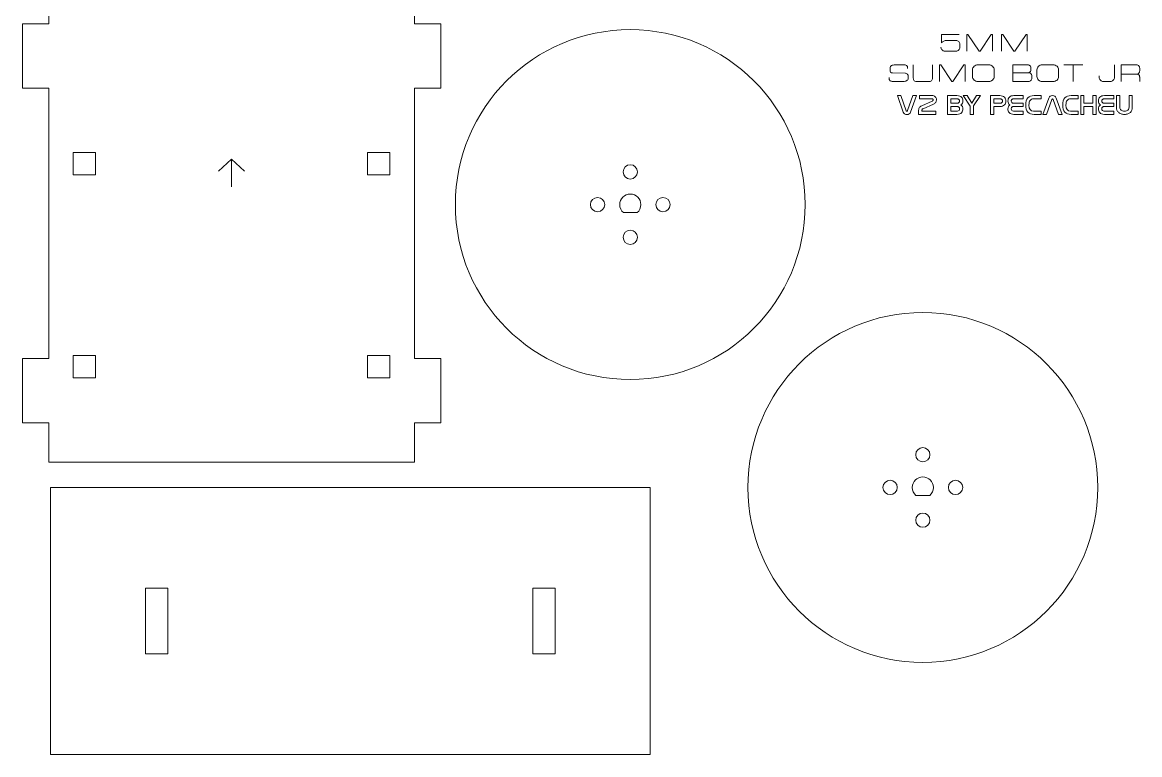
# Model space of a CAD drawing. Header units: inches. Extents: x 4 to 257, y -253 to 54.
# Drawn here: x 4 to 254.5, y -253.4 to -89.2 of the extents above; entities that cross this region are included whole.
import ezdxf

# ---------------------------------------------------------------- set-up
doc = ezdxf.new("R2010")
doc.units = ezdxf.units.IN
doc.header["$MEASUREMENT"] = 0
doc.layers.add('v3.4 Servo Eddition', color=7, linetype='Continuous')

# ---------------------------------------------------------------- blocks, each defined once
blk = doc.blocks.new('block 3')
at = {"layer": 'v3.4 Servo Eddition', "color": 1, "lineweight": 5}
for points in [[(216.53, -107.96), (214.96, -105.6), (215.85, -105.6), (216.9, -107.29), (217.94, -105.6), (218.82, -105.6), (217.26, -107.91), (217.26, -109.83), (216.53, -109.83), (216.53, -107.96)], [(244.03, -108.07), (242.06, -108.07), (242.06, -109.83), (241.32, -109.83), (241.32, -105.6), (242.06, -105.6), (242.06, -107.33), (244.03, -107.33), (244.03, -105.6), (244.76, -105.6), (244.76, -109.83), (244.03, -109.83), (244.03, -108.07)]]:
    blk.add_lwpolyline(points, dxfattribs=at)
for points, knots in [([(202.36, -109.1), (202.39, -109.1), (202.41, -109.09), (202.44, -109.08), (202.46, -109.06), (202.49, -109.03), (202.51, -108.98), (202.51, -108.98), (203.7, -105.6), (203.7, -105.6), (203.7, -105.6), (204.48, -105.6), (204.48, -105.6), (204.48, -105.6), (203.17, -109.32), (203.17, -109.32), (203.1, -109.5), (203, -109.63), (202.86, -109.72), (202.71, -109.81), (202.54, -109.85), (202.35, -109.85), (202.15, -109.85), (201.98, -109.8), (201.83, -109.71), (201.69, -109.62), (201.59, -109.49), (201.52, -109.32), (201.52, -109.32), (200.21, -105.6), (200.21, -105.6), (200.21, -105.6), (201, -105.6), (201, -105.6), (201, -105.6), (202.19, -108.99), (202.19, -108.99), (202.2, -109.03), (202.22, -109.06), (202.24, -109.08), (202.27, -109.09), (202.3, -109.1), (202.33, -109.1), (202.33, -109.1), (202.36, -109.1), (202.36, -109.1)], [0, 0, 0, 0, 1, 1, 1, 2, 2, 2, 3, 3, 3, 4, 4, 4, 5, 5, 5, 6, 6, 6, 7, 7, 7, 8, 8, 8, 9, 9, 9, 10, 10, 10, 11, 11, 11, 12, 12, 12, 13, 13, 13, 14, 14, 14, 15, 15, 15, 15]), ([(207.94, -105.6), (208.28, -105.6), (208.54, -105.69), (208.71, -105.87), (208.88, -106.05), (208.96, -106.28), (208.96, -106.57), (208.96, -106.78), (208.91, -106.97), (208.81, -107.13), (208.7, -107.3), (208.53, -107.43), (208.28, -107.54), (208.28, -107.54), (205.96, -108.55), (205.96, -108.55), (205.89, -108.58), (205.84, -108.63), (205.79, -108.68), (205.75, -108.73), (205.72, -108.79), (205.72, -108.86), (205.72, -108.86), (205.72, -109.09), (205.72, -109.09), (205.72, -109.09), (208.86, -109.09), (208.86, -109.09), (208.86, -109.09), (208.86, -109.83), (208.86, -109.83), (208.86, -109.83), (204.98, -109.83), (204.98, -109.83), (204.98, -109.83), (204.98, -108.86), (204.98, -108.86), (204.98, -108.79), (204.99, -108.72), (205.01, -108.63), (205.02, -108.54), (205.06, -108.46), (205.11, -108.37), (205.15, -108.28), (205.22, -108.19), (205.31, -108.11), (205.4, -108.02), (205.52, -107.95), (205.66, -107.89), (205.66, -107.89), (207.99, -106.88), (207.99, -106.88), (208.07, -106.84), (208.13, -106.8), (208.17, -106.74), (208.21, -106.68), (208.23, -106.62), (208.23, -106.56), (208.23, -106.5), (208.21, -106.44), (208.17, -106.4), (208.13, -106.36), (208.06, -106.34), (207.96, -106.34), (207.96, -106.34), (205.14, -106.34), (205.14, -106.34), (205.14, -106.34), (205.14, -105.6), (205.14, -105.6), (205.14, -105.6), (207.94, -105.6), (207.94, -105.6)], [0, 0, 0, 0, 1, 1, 1, 2, 2, 2, 3, 3, 3, 4, 4, 4, 5, 5, 5, 6, 6, 6, 7, 7, 7, 8, 8, 8, 9, 9, 9, 10, 10, 10, 11, 11, 11, 12, 12, 12, 13, 13, 13, 14, 14, 14, 15, 15, 15, 16, 16, 16, 17, 17, 17, 18, 18, 18, 19, 19, 19, 20, 20, 20, 21, 21, 21, 22, 22, 22, 23, 23, 23, 24, 24, 24, 24]), ([(213.56, -105.6), (213.8, -105.6), (214.01, -105.63), (214.18, -105.7), (214.35, -105.76), (214.48, -105.85), (214.59, -105.96), (214.7, -106.07), (214.77, -106.2), (214.82, -106.35), (214.87, -106.51), (214.89, -106.67), (214.89, -106.85), (214.89, -107), (214.85, -107.15), (214.78, -107.31), (214.71, -107.47), (214.59, -107.6), (214.43, -107.7), (214.59, -107.8), (214.71, -107.92), (214.78, -108.08), (214.85, -108.24), (214.89, -108.4), (214.89, -108.57), (214.89, -108.73), (214.87, -108.88), (214.82, -109.03), (214.77, -109.19), (214.7, -109.32), (214.59, -109.44), (214.48, -109.55), (214.35, -109.65), (214.18, -109.72), (214.01, -109.79), (213.81, -109.83), (213.56, -109.83), (213.56, -109.83), (211.45, -109.83), (211.45, -109.83), (211.45, -109.83), (211.45, -105.6), (211.45, -105.6), (211.45, -105.6), (213.56, -105.6), (213.56, -105.6)], [0, 0, 0, 0, 1, 1, 1, 2, 2, 2, 3, 3, 3, 4, 4, 4, 5, 5, 5, 6, 6, 6, 7, 7, 7, 8, 8, 8, 9, 9, 9, 10, 10, 10, 11, 11, 11, 12, 12, 12, 13, 13, 13, 14, 14, 14, 15, 15, 15, 15]), ([(212.19, -107.33), (212.19, -107.33), (213.67, -107.33), (213.67, -107.33), (213.81, -107.33), (213.93, -107.28), (214.02, -107.19), (214.11, -107.09), (214.16, -106.97), (214.16, -106.83), (214.16, -106.77), (214.14, -106.71), (214.12, -106.65), (214.09, -106.59), (214.05, -106.54), (214.01, -106.49), (213.97, -106.44), (213.92, -106.41), (213.86, -106.38), (213.8, -106.36), (213.74, -106.34), (213.68, -106.34), (213.68, -106.34), (212.19, -106.34), (212.19, -106.34), (212.19, -106.34), (212.19, -107.33), (212.19, -107.33)], [0, 0, 0, 0, 1, 1, 1, 2, 2, 2, 3, 3, 3, 4, 4, 4, 5, 5, 5, 6, 6, 6, 7, 7, 7, 8, 8, 8, 9, 9, 9, 9]), ([(223.19, -105.6), (223.42, -105.6), (223.63, -105.63), (223.79, -105.7), (223.96, -105.76), (224.1, -105.85), (224.21, -105.97), (224.32, -106.08), (224.39, -106.21), (224.45, -106.36), (224.5, -106.51), (224.52, -106.67), (224.52, -106.85), (224.52, -106.99), (224.5, -107.14), (224.45, -107.29), (224.4, -107.43), (224.33, -107.57), (224.22, -107.68), (224.12, -107.8), (223.98, -107.89), (223.81, -107.96), (223.64, -108.04), (223.43, -108.07), (223.19, -108.07), (223.19, -108.07), (221.82, -108.07), (221.82, -108.07), (221.82, -108.07), (221.82, -109.83), (221.82, -109.83), (221.82, -109.83), (221.08, -109.83), (221.08, -109.83), (221.08, -109.83), (221.08, -105.6), (221.08, -105.6), (221.08, -105.6), (223.19, -105.6), (223.19, -105.6)], [0, 0, 0, 0, 1, 1, 1, 2, 2, 2, 3, 3, 3, 4, 4, 4, 5, 5, 5, 6, 6, 6, 7, 7, 7, 8, 8, 8, 9, 9, 9, 10, 10, 10, 11, 11, 11, 12, 12, 12, 13, 13, 13, 13]), ([(221.82, -107.33), (221.82, -107.33), (223.3, -107.33), (223.3, -107.33), (223.44, -107.33), (223.55, -107.28), (223.65, -107.19), (223.74, -107.09), (223.79, -106.97), (223.79, -106.83), (223.79, -106.77), (223.77, -106.71), (223.75, -106.65), (223.72, -106.59), (223.69, -106.54), (223.64, -106.49), (223.6, -106.44), (223.55, -106.41), (223.49, -106.38), (223.43, -106.36), (223.37, -106.34), (223.31, -106.34), (223.31, -106.34), (221.82, -106.34), (221.82, -106.34), (221.82, -106.34), (221.82, -107.33), (221.82, -107.33)], [0, 0, 0, 0, 1, 1, 1, 2, 2, 2, 3, 3, 3, 4, 4, 4, 5, 5, 5, 6, 6, 6, 7, 7, 7, 8, 8, 8, 9, 9, 9, 9]), ([(228.44, -106.34), (228.44, -106.34), (226.21, -106.34), (226.21, -106.34), (226.15, -106.34), (226.09, -106.36), (226.03, -106.38), (225.97, -106.41), (225.92, -106.44), (225.88, -106.49), (225.84, -106.54), (225.8, -106.59), (225.78, -106.65), (225.75, -106.71), (225.74, -106.77), (225.74, -106.83), (225.74, -106.97), (225.78, -107.09), (225.87, -107.19), (225.96, -107.28), (226.08, -107.33), (226.22, -107.33), (226.22, -107.33), (228.44, -107.33), (228.44, -107.33), (228.44, -107.33), (228.44, -108.07), (228.44, -108.07), (228.44, -108.07), (226.21, -108.07), (226.21, -108.07), (226.15, -108.07), (226.09, -108.08), (226.03, -108.11), (225.97, -108.14), (225.92, -108.17), (225.88, -108.22), (225.84, -108.26), (225.8, -108.32), (225.78, -108.38), (225.75, -108.43), (225.74, -108.5), (225.74, -108.56), (225.74, -108.72), (225.78, -108.84), (225.87, -108.94), (225.96, -109.04), (226.08, -109.09), (226.22, -109.09), (226.22, -109.09), (228.44, -109.09), (228.44, -109.09), (228.44, -109.09), (228.44, -109.83), (228.44, -109.83), (228.44, -109.83), (226.33, -109.83), (226.33, -109.83), (226.09, -109.83), (225.88, -109.79), (225.71, -109.72), (225.54, -109.65), (225.4, -109.55), (225.3, -109.43), (225.19, -109.31), (225.12, -109.18), (225.07, -109.03), (225.02, -108.88), (225, -108.73), (225, -108.57), (225, -108.4), (225.04, -108.24), (225.1, -108.08), (225.17, -107.92), (225.29, -107.8), (225.45, -107.7), (225.29, -107.6), (225.17, -107.47), (225.1, -107.31), (225.04, -107.15), (225, -107), (225, -106.85), (225, -106.67), (225.03, -106.5), (225.08, -106.35), (225.13, -106.19), (225.21, -106.06), (225.32, -105.95), (225.43, -105.84), (225.57, -105.75), (225.74, -105.69), (225.9, -105.63), (226.1, -105.6), (226.33, -105.6), (226.33, -105.6), (228.44, -105.6), (228.44, -105.6), (228.44, -105.6), (228.44, -106.34), (228.44, -106.34)], [0, 0, 0, 0, 1, 1, 1, 2, 2, 2, 3, 3, 3, 4, 4, 4, 5, 5, 5, 6, 6, 6, 7, 7, 7, 8, 8, 8, 9, 9, 9, 10, 10, 10, 11, 11, 11, 12, 12, 12, 13, 13, 13, 14, 14, 14, 15, 15, 15, 16, 16, 16, 17, 17, 17, 18, 18, 18, 19, 19, 19, 20, 20, 20, 21, 21, 21, 22, 22, 22, 23, 23, 23, 24, 24, 24, 25, 25, 25, 26, 26, 26, 27, 27, 27, 28, 28, 28, 29, 29, 29, 30, 30, 30, 31, 31, 31, 32, 32, 32, 33, 33, 33, 33]), ([(230.91, -109.83), (229.63, -109.83), (228.99, -109.12), (228.99, -107.72), (228.99, -107.72), (228.99, -107.7), (228.99, -107.7), (228.99, -106.3), (229.63, -105.6), (230.91, -105.6), (230.91, -105.6), (232.44, -105.6), (232.44, -105.6), (232.44, -105.6), (232.44, -106.34), (232.44, -106.34), (232.44, -106.34), (230.72, -106.34), (230.72, -106.34), (230.39, -106.34), (230.14, -106.45), (229.97, -106.67), (229.8, -106.89), (229.72, -107.24), (229.72, -107.72), (229.72, -108.63), (230.05, -109.09), (230.72, -109.09), (230.72, -109.09), (232.44, -109.09), (232.44, -109.09), (232.44, -109.09), (232.44, -109.83), (232.44, -109.83), (232.44, -109.83), (230.91, -109.83), (230.91, -109.83)], [0, 0, 0, 0, 1, 1, 1, 2, 2, 2, 3, 3, 3, 4, 4, 4, 5, 5, 5, 6, 6, 6, 7, 7, 7, 8, 8, 8, 9, 9, 9, 10, 10, 10, 11, 11, 11, 12, 12, 12, 12]), ([(236.34, -109.83), (236.34, -109.83), (235.15, -106.47), (235.15, -106.47), (235.13, -106.39), (235.07, -106.35), (234.99, -106.35), (234.92, -106.35), (234.86, -106.39), (234.83, -106.47), (234.83, -106.47), (233.65, -109.83), (233.65, -109.83), (233.65, -109.83), (232.86, -109.83), (232.86, -109.83), (232.86, -109.83), (234.17, -106.15), (234.17, -106.15), (234.24, -105.96), (234.34, -105.83), (234.49, -105.74), (234.63, -105.65), (234.8, -105.6), (234.99, -105.6), (235.19, -105.6), (235.36, -105.65), (235.5, -105.74), (235.65, -105.83), (235.75, -105.96), (235.82, -106.15), (235.82, -106.15), (237.13, -109.83), (237.13, -109.83), (237.13, -109.83), (236.34, -109.83), (236.34, -109.83)], [0, 0, 0, 0, 1, 1, 1, 2, 2, 2, 3, 3, 3, 4, 4, 4, 5, 5, 5, 6, 6, 6, 7, 7, 7, 8, 8, 8, 9, 9, 9, 10, 10, 10, 11, 11, 11, 12, 12, 12, 12]), ([(239.21, -109.83), (237.93, -109.83), (237.29, -109.12), (237.29, -107.72), (237.29, -107.72), (237.29, -107.7), (237.29, -107.7), (237.29, -106.3), (237.93, -105.6), (239.21, -105.6), (239.21, -105.6), (240.75, -105.6), (240.75, -105.6), (240.75, -105.6), (240.75, -106.34), (240.75, -106.34), (240.75, -106.34), (239.02, -106.34), (239.02, -106.34), (238.69, -106.34), (238.44, -106.45), (238.27, -106.67), (238.11, -106.89), (238.02, -107.24), (238.02, -107.72), (238.02, -108.63), (238.35, -109.09), (239.02, -109.09), (239.02, -109.09), (240.74, -109.09), (240.74, -109.09), (240.74, -109.09), (240.74, -109.83), (240.74, -109.83), (240.74, -109.83), (239.21, -109.83), (239.21, -109.83)], [0, 0, 0, 0, 1, 1, 1, 2, 2, 2, 3, 3, 3, 4, 4, 4, 5, 5, 5, 6, 6, 6, 7, 7, 7, 8, 8, 8, 9, 9, 9, 10, 10, 10, 11, 11, 11, 12, 12, 12, 12]), ([(248.75, -106.34), (248.75, -106.34), (246.52, -106.34), (246.52, -106.34), (246.46, -106.34), (246.39, -106.36), (246.34, -106.38), (246.28, -106.41), (246.23, -106.44), (246.19, -106.49), (246.14, -106.54), (246.11, -106.59), (246.08, -106.65), (246.06, -106.71), (246.04, -106.77), (246.04, -106.83), (246.04, -106.97), (246.09, -107.09), (246.18, -107.19), (246.27, -107.28), (246.38, -107.33), (246.53, -107.33), (246.53, -107.33), (248.75, -107.33), (248.75, -107.33), (248.75, -107.33), (248.75, -108.07), (248.75, -108.07), (248.75, -108.07), (246.52, -108.07), (246.52, -108.07), (246.46, -108.07), (246.39, -108.08), (246.34, -108.11), (246.28, -108.14), (246.23, -108.17), (246.19, -108.22), (246.14, -108.26), (246.11, -108.32), (246.08, -108.38), (246.06, -108.43), (246.04, -108.5), (246.04, -108.56), (246.04, -108.72), (246.09, -108.84), (246.18, -108.94), (246.27, -109.04), (246.38, -109.09), (246.53, -109.09), (246.53, -109.09), (248.75, -109.09), (248.75, -109.09), (248.75, -109.09), (248.75, -109.83), (248.75, -109.83), (248.75, -109.83), (246.64, -109.83), (246.64, -109.83), (246.39, -109.83), (246.18, -109.79), (246.02, -109.72), (245.85, -109.65), (245.71, -109.55), (245.6, -109.43), (245.5, -109.31), (245.42, -109.18), (245.38, -109.03), (245.33, -108.88), (245.31, -108.73), (245.31, -108.57), (245.31, -108.4), (245.34, -108.24), (245.41, -108.08), (245.48, -107.92), (245.6, -107.8), (245.76, -107.7), (245.6, -107.6), (245.48, -107.47), (245.41, -107.31), (245.34, -107.15), (245.31, -107), (245.31, -106.85), (245.31, -106.67), (245.33, -106.5), (245.39, -106.35), (245.44, -106.19), (245.52, -106.06), (245.63, -105.95), (245.74, -105.84), (245.88, -105.75), (246.04, -105.69), (246.21, -105.63), (246.41, -105.6), (246.64, -105.6), (246.64, -105.6), (248.75, -105.6), (248.75, -105.6), (248.75, -105.6), (248.75, -106.34), (248.75, -106.34)], [0, 0, 0, 0, 1, 1, 1, 2, 2, 2, 3, 3, 3, 4, 4, 4, 5, 5, 5, 6, 6, 6, 7, 7, 7, 8, 8, 8, 9, 9, 9, 10, 10, 10, 11, 11, 11, 12, 12, 12, 13, 13, 13, 14, 14, 14, 15, 15, 15, 16, 16, 16, 17, 17, 17, 18, 18, 18, 19, 19, 19, 20, 20, 20, 21, 21, 21, 22, 22, 22, 23, 23, 23, 24, 24, 24, 25, 25, 25, 26, 26, 26, 27, 27, 27, 28, 28, 28, 29, 29, 29, 30, 30, 30, 31, 31, 31, 32, 32, 32, 33, 33, 33, 33]), ([(252.9, -108.22), (252.9, -108.47), (252.87, -108.68), (252.79, -108.88), (252.72, -109.08), (252.61, -109.24), (252.46, -109.38), (252.32, -109.52), (252.13, -109.63), (251.91, -109.71), (251.68, -109.79), (251.43, -109.83), (251.13, -109.83), (250.84, -109.83), (250.59, -109.79), (250.37, -109.71), (250.14, -109.63), (249.96, -109.52), (249.81, -109.38), (249.66, -109.24), (249.54, -109.07), (249.46, -108.87), (249.39, -108.68), (249.35, -108.46), (249.35, -108.23), (249.35, -108.23), (249.35, -105.6), (249.35, -105.6), (249.35, -105.6), (250.09, -105.6), (250.09, -105.6), (250.09, -105.6), (250.09, -108.21), (250.09, -108.21), (250.09, -108.47), (250.18, -108.68), (250.37, -108.84), (250.55, -109.01), (250.81, -109.09), (251.14, -109.09), (251.14, -109.09), (251.16, -109.09), (251.16, -109.09), (251.49, -109.09), (251.74, -109.01), (251.91, -108.84), (252.08, -108.68), (252.16, -108.47), (252.16, -108.21), (252.16, -108.21), (252.16, -105.6), (252.16, -105.6), (252.16, -105.6), (252.9, -105.6), (252.9, -105.6), (252.9, -105.6), (252.9, -108.22), (252.9, -108.22)], [0, 0, 0, 0, 1, 1, 1, 2, 2, 2, 3, 3, 3, 4, 4, 4, 5, 5, 5, 6, 6, 6, 7, 7, 7, 8, 8, 8, 9, 9, 9, 10, 10, 10, 11, 11, 11, 12, 12, 12, 13, 13, 13, 14, 14, 14, 15, 15, 15, 16, 16, 16, 17, 17, 17, 18, 18, 18, 19, 19, 19, 19]), ([(212.19, -109.09), (212.19, -109.09), (213.67, -109.09), (213.67, -109.09), (213.82, -109.09), (213.94, -109.04), (214.03, -108.94), (214.11, -108.83), (214.16, -108.71), (214.16, -108.56), (214.16, -108.5), (214.14, -108.43), (214.12, -108.38), (214.09, -108.32), (214.05, -108.26), (214.01, -108.22), (213.97, -108.17), (213.92, -108.14), (213.86, -108.11), (213.8, -108.08), (213.74, -108.07), (213.68, -108.07), (213.68, -108.07), (212.19, -108.07), (212.19, -108.07), (212.19, -108.07), (212.19, -109.09), (212.19, -109.09)], [0, 0, 0, 0, 1, 1, 1, 2, 2, 2, 3, 3, 3, 4, 4, 4, 5, 5, 5, 6, 6, 6, 7, 7, 7, 8, 8, 8, 9, 9, 9, 9])]:
    blk.add_open_spline(points, degree=3, knots=knots, dxfattribs=at)
blk = doc.blocks.new('block 4')
at = {"layer": 'v3.4 Servo Eddition', "lineweight": 0}
for points, knots in [([(198.39, -101.87), (198.39, -101.95), (198.4, -102.03), (198.43, -102.1), (198.46, -102.17), (198.51, -102.23), (198.58, -102.28), (198.65, -102.33), (198.75, -102.37), (198.86, -102.4), (198.97, -102.42), (199.11, -102.44), (199.27, -102.44), (199.27, -102.44), (201.56, -102.44), (201.56, -102.44), (201.67, -102.44), (201.8, -102.42), (201.93, -102.39), (202.06, -102.36), (202.17, -102.31), (202.28, -102.26), (202.38, -102.2), (202.47, -102.13), (202.54, -102.05), (202.61, -101.97), (202.64, -101.87), (202.64, -101.77), (202.64, -101.77), (202.64, -101.17), (202.64, -101.17), (202.64, -101.08), (202.62, -101), (202.58, -100.94), (202.53, -100.87), (202.48, -100.81), (202.41, -100.76), (202.34, -100.71), (202.27, -100.67), (202.18, -100.64), (202.1, -100.62), (202.02, -100.6), (201.95, -100.6), (201.95, -100.6), (199.08, -100.51), (199.08, -100.51), (198.9, -100.51), (198.78, -100.46), (198.7, -100.36), (198.62, -100.26), (198.59, -100.13), (198.59, -99.96), (198.59, -99.96), (198.59, -99.4), (198.59, -99.4), (198.59, -99.28), (198.61, -99.18), (198.65, -99.09), (198.7, -99), (198.77, -98.93), (198.87, -98.87), (198.97, -98.82), (199.1, -98.77), (199.26, -98.75), (199.42, -98.72), (199.61, -98.71), (199.84, -98.71), (199.84, -98.71), (201.58, -98.71), (201.58, -98.71), (201.72, -98.71), (201.84, -98.72), (201.95, -98.74), (202.06, -98.75), (202.16, -98.78), (202.24, -98.82), (202.31, -98.87), (202.38, -98.92), (202.42, -98.99), (202.47, -99.05), (202.49, -99.14), (202.49, -99.23), (202.49, -99.23), (202.49, -99.55), (202.49, -99.55), (202.49, -99.55), (202.49, -99.23), (202.49, -99.23), (202.49, -99.14), (202.47, -99.05), (202.42, -98.99), (202.38, -98.92), (202.31, -98.87), (202.24, -98.82), (202.16, -98.78), (202.06, -98.75), (201.95, -98.74), (201.84, -98.72), (201.72, -98.71), (201.58, -98.71), (201.58, -98.71), (199.84, -98.71), (199.84, -98.71), (199.61, -98.71), (199.42, -98.72), (199.26, -98.75), (199.1, -98.77), (198.97, -98.82), (198.87, -98.87), (198.77, -98.93), (198.7, -99), (198.65, -99.09), (198.61, -99.18), (198.59, -99.28), (198.59, -99.4), (198.59, -99.4), (198.59, -99.96), (198.59, -99.96), (198.59, -100.13), (198.62, -100.26), (198.7, -100.36), (198.78, -100.46), (198.9, -100.51), (199.08, -100.51), (199.08, -100.51), (201.95, -100.6), (201.95, -100.6), (202.02, -100.6), (202.1, -100.62), (202.18, -100.64), (202.27, -100.67), (202.34, -100.71), (202.41, -100.76), (202.48, -100.81), (202.53, -100.87), (202.58, -100.94), (202.62, -101), (202.64, -101.08), (202.64, -101.17), (202.64, -101.17), (202.64, -101.77), (202.64, -101.77), (202.64, -101.87), (202.61, -101.97), (202.54, -102.05), (202.47, -102.13), (202.38, -102.2), (202.28, -102.26), (202.17, -102.31), (202.06, -102.36), (201.93, -102.39), (201.8, -102.42), (201.67, -102.44), (201.56, -102.44), (201.56, -102.44), (199.27, -102.44), (199.27, -102.44), (199.11, -102.44), (198.97, -102.42), (198.86, -102.4), (198.75, -102.37), (198.65, -102.33), (198.58, -102.28), (198.51, -102.23), (198.46, -102.17), (198.43, -102.1), (198.4, -102.03), (198.39, -101.95), (198.39, -101.87), (198.39, -101.87), (198.39, -101.54), (198.39, -101.54), (198.39, -101.54), (198.39, -101.87), (198.39, -101.87)], [0, 0, 0, 0, 1, 1, 1, 2, 2, 2, 3, 3, 3, 4, 4, 4, 5, 5, 5, 6, 6, 6, 7, 7, 7, 8, 8, 8, 9, 9, 9, 10, 10, 10, 11, 11, 11, 12, 12, 12, 13, 13, 13, 14, 14, 14, 15, 15, 15, 16, 16, 16, 17, 17, 17, 18, 18, 18, 19, 19, 19, 20, 20, 20, 21, 21, 21, 22, 22, 22, 23, 23, 23, 24, 24, 24, 25, 25, 25, 26, 26, 26, 27, 27, 27, 28, 28, 28, 29, 29, 29, 30, 30, 30, 31, 31, 31, 32, 32, 32, 33, 33, 33, 34, 34, 34, 35, 35, 35, 36, 36, 36, 37, 37, 37, 38, 38, 38, 39, 39, 39, 40, 40, 40, 41, 41, 41, 42, 42, 42, 43, 43, 43, 44, 44, 44, 45, 45, 45, 46, 46, 46, 47, 47, 47, 48, 48, 48, 49, 49, 49, 50, 50, 50, 51, 51, 51, 52, 52, 52, 53, 53, 53, 54, 54, 54, 55, 55, 55, 56, 56, 56, 57, 57, 57, 58, 58, 58, 58]), ([(208.08, -101.56), (208.09, -101.67), (208.08, -101.78), (208.05, -101.88), (208.02, -101.99), (207.98, -102.08), (207.92, -102.16), (207.87, -102.24), (207.79, -102.31), (207.69, -102.36), (207.59, -102.41), (207.48, -102.43), (207.34, -102.43), (207.34, -102.43), (204.53, -102.43), (204.53, -102.43), (204.37, -102.43), (204.24, -102.41), (204.14, -102.35), (204.04, -102.3), (203.96, -102.24), (203.91, -102.15), (203.85, -102.07), (203.81, -101.98), (203.79, -101.87), (203.77, -101.77), (203.76, -101.67), (203.75, -101.56), (203.75, -101.56), (203.75, -98.7), (203.75, -98.7), (203.75, -98.7), (203.75, -101.56), (203.75, -101.56), (203.76, -101.67), (203.77, -101.77), (203.79, -101.87), (203.81, -101.98), (203.85, -102.07), (203.91, -102.15), (203.96, -102.24), (204.04, -102.3), (204.14, -102.35), (204.24, -102.41), (204.37, -102.43), (204.53, -102.43), (204.53, -102.43), (207.34, -102.43), (207.34, -102.43), (207.48, -102.43), (207.59, -102.41), (207.69, -102.36), (207.79, -102.31), (207.87, -102.24), (207.92, -102.16), (207.98, -102.08), (208.02, -101.99), (208.05, -101.88), (208.08, -101.78), (208.09, -101.67), (208.08, -101.56), (208.08, -101.56), (208.08, -98.7), (208.08, -98.7), (208.08, -98.7), (208.08, -101.56), (208.08, -101.56)], [0, 0, 0, 0, 1, 1, 1, 2, 2, 2, 3, 3, 3, 4, 4, 4, 5, 5, 5, 6, 6, 6, 7, 7, 7, 8, 8, 8, 9, 9, 9, 10, 10, 10, 11, 11, 11, 12, 12, 12, 13, 13, 13, 14, 14, 14, 15, 15, 15, 16, 16, 16, 17, 17, 17, 18, 18, 18, 19, 19, 19, 20, 20, 20, 21, 21, 21, 22, 22, 22, 22]), ([(209.65, -102.44), (209.65, -102.44), (209.65, -98.7), (209.65, -98.7), (209.65, -98.7), (209.93, -98.7), (209.93, -98.7), (209.93, -98.7), (212.42, -102.44), (212.42, -102.44), (212.42, -102.44), (212.64, -102.44), (212.64, -102.44), (212.64, -102.44), (215.14, -98.7), (215.14, -98.7), (215.14, -98.7), (215.4, -98.7), (215.4, -98.7), (215.4, -98.7), (215.4, -102.44), (215.4, -102.44), (215.4, -102.44), (215.4, -98.7), (215.4, -98.7), (215.4, -98.7), (215.14, -98.7), (215.14, -98.7), (215.14, -98.7), (212.64, -102.44), (212.64, -102.44), (212.64, -102.44), (212.42, -102.44), (212.42, -102.44), (212.42, -102.44), (209.93, -98.7), (209.93, -98.7), (209.93, -98.7), (209.65, -98.7), (209.65, -98.7), (209.65, -98.7), (209.65, -102.44), (209.65, -102.44)], [0, 0, 0, 0, 1, 1, 1, 2, 2, 2, 3, 3, 3, 4, 4, 4, 5, 5, 5, 6, 6, 6, 7, 7, 7, 8, 8, 8, 9, 9, 9, 10, 10, 10, 11, 11, 11, 12, 12, 12, 13, 13, 13, 14, 14, 14, 14]), ([(218.29, -102.44), (218.12, -102.44), (217.96, -102.41), (217.81, -102.35), (217.66, -102.29), (217.53, -102.21), (217.41, -102.11), (217.3, -102), (217.21, -101.88), (217.15, -101.75), (217.08, -101.61), (217.05, -101.46), (217.05, -101.31), (217.05, -101.31), (217.05, -99.84), (217.05, -99.84), (217.05, -99.68), (217.08, -99.54), (217.15, -99.4), (217.21, -99.27), (217.3, -99.15), (217.41, -99.04), (217.53, -98.94), (217.66, -98.86), (217.81, -98.8), (217.96, -98.74), (218.12, -98.71), (218.29, -98.71), (218.29, -98.71), (220.68, -98.71), (220.68, -98.71), (220.85, -98.71), (221.01, -98.74), (221.16, -98.8), (221.32, -98.86), (221.45, -98.94), (221.56, -99.04), (221.68, -99.15), (221.77, -99.27), (221.83, -99.4), (221.9, -99.54), (221.93, -99.68), (221.93, -99.84), (221.93, -99.84), (221.93, -101.31), (221.93, -101.31), (221.93, -101.46), (221.9, -101.61), (221.83, -101.75), (221.77, -101.88), (221.68, -102), (221.56, -102.11), (221.45, -102.21), (221.32, -102.29), (221.16, -102.35), (221.01, -102.41), (220.85, -102.44), (220.68, -102.44), (220.68, -102.44), (218.29, -102.44), (218.29, -102.44)], [0, 0, 0, 0, 1, 1, 1, 2, 2, 2, 3, 3, 3, 4, 4, 4, 5, 5, 5, 6, 6, 6, 7, 7, 7, 8, 8, 8, 9, 9, 9, 10, 10, 10, 11, 11, 11, 12, 12, 12, 13, 13, 13, 14, 14, 14, 15, 15, 15, 16, 16, 16, 17, 17, 17, 18, 18, 18, 19, 19, 19, 20, 20, 20, 20]), ([(218.29, -102.44), (218.12, -102.44), (217.96, -102.41), (217.81, -102.35), (217.66, -102.29), (217.53, -102.21), (217.41, -102.11), (217.3, -102), (217.21, -101.88), (217.15, -101.75), (217.08, -101.61), (217.05, -101.46), (217.05, -101.31), (217.05, -101.31), (217.05, -99.84), (217.05, -99.84), (217.05, -99.68), (217.08, -99.54), (217.15, -99.4), (217.21, -99.27), (217.3, -99.15), (217.41, -99.04), (217.53, -98.94), (217.66, -98.86), (217.81, -98.8), (217.96, -98.74), (218.12, -98.71), (218.29, -98.71), (218.29, -98.71), (220.68, -98.71), (220.68, -98.71), (220.85, -98.71), (221.01, -98.74), (221.16, -98.8), (221.32, -98.86), (221.45, -98.94), (221.56, -99.04), (221.68, -99.15), (221.77, -99.27), (221.83, -99.4), (221.9, -99.54), (221.93, -99.68), (221.93, -99.84), (221.93, -99.84), (221.93, -101.31), (221.93, -101.31), (221.93, -101.46), (221.9, -101.61), (221.83, -101.75), (221.77, -101.88), (221.68, -102), (221.56, -102.11), (221.45, -102.21), (221.32, -102.29), (221.16, -102.35), (221.01, -102.41), (220.85, -102.44), (220.68, -102.44), (220.68, -102.44), (218.29, -102.44), (218.29, -102.44)], [0, 0, 0, 0, 1, 1, 1, 2, 2, 2, 3, 3, 3, 4, 4, 4, 5, 5, 5, 6, 6, 6, 7, 7, 7, 8, 8, 8, 9, 9, 9, 10, 10, 10, 11, 11, 11, 12, 12, 12, 13, 13, 13, 14, 14, 14, 15, 15, 15, 16, 16, 16, 17, 17, 17, 18, 18, 18, 19, 19, 19, 20, 20, 20, 20]), ([(229.93, -100.53), (230.02, -100.57), (230.09, -100.62), (230.16, -100.68), (230.22, -100.75), (230.27, -100.82), (230.31, -100.91), (230.35, -101), (230.37, -101.09), (230.37, -101.18), (230.37, -101.18), (230.37, -101.72), (230.37, -101.72), (230.37, -101.82), (230.35, -101.92), (230.31, -102), (230.27, -102.09), (230.22, -102.16), (230.16, -102.23), (230.09, -102.29), (230.02, -102.34), (229.93, -102.38), (229.84, -102.42), (229.75, -102.44), (229.65, -102.44), (229.65, -102.44), (226.1, -102.44), (226.1, -102.44), (226.1, -102.44), (226.1, -100.48), (226.1, -100.48), (226.1, -100.48), (229.48, -100.48), (229.48, -100.48), (229.57, -100.48), (229.66, -100.46), (229.74, -100.42), (229.82, -100.39), (229.9, -100.34), (229.96, -100.28), (230.02, -100.22), (230.07, -100.15), (230.11, -100.06), (230.14, -99.98), (230.16, -99.9), (230.16, -99.8), (230.16, -99.8), (230.16, -99.38), (230.16, -99.38), (230.16, -99.29), (230.14, -99.2), (230.11, -99.12), (230.07, -99.04), (230.02, -98.97), (229.96, -98.91), (229.9, -98.84), (229.82, -98.8), (229.74, -98.76), (229.66, -98.73), (229.57, -98.71), (229.48, -98.71), (229.48, -98.71), (226.1, -98.71), (226.1, -98.71), (226.1, -98.71), (226.1, -100.48), (226.1, -100.48), (226.1, -100.48), (226.1, -98.71), (226.1, -98.71), (226.1, -98.71), (229.48, -98.71), (229.48, -98.71), (229.57, -98.71), (229.66, -98.73), (229.74, -98.76), (229.82, -98.8), (229.9, -98.84), (229.96, -98.91), (230.02, -98.97), (230.07, -99.04), (230.11, -99.12), (230.14, -99.2), (230.16, -99.29), (230.16, -99.38), (230.16, -99.38), (230.16, -99.8), (230.16, -99.8), (230.16, -99.9), (230.14, -99.98), (230.11, -100.06), (230.07, -100.15), (230.02, -100.22), (229.96, -100.28), (229.9, -100.34), (229.82, -100.39), (229.74, -100.42), (229.66, -100.46), (229.57, -100.48), (229.48, -100.48), (229.48, -100.48), (226.1, -100.48), (226.1, -100.48), (226.1, -100.48), (226.1, -102.44), (226.1, -102.44), (226.1, -102.44), (229.65, -102.44), (229.65, -102.44), (229.75, -102.44), (229.84, -102.42), (229.93, -102.38), (230.02, -102.34), (230.09, -102.29), (230.16, -102.23), (230.22, -102.16), (230.27, -102.09), (230.31, -102), (230.35, -101.92), (230.37, -101.82), (230.37, -101.72), (230.37, -101.72), (230.37, -101.18), (230.37, -101.18), (230.37, -101.09), (230.35, -101), (230.31, -100.91), (230.27, -100.82), (230.22, -100.75), (230.16, -100.68), (230.09, -100.62), (230.02, -100.57), (229.93, -100.53), (229.84, -100.49), (229.75, -100.48), (229.65, -100.48), (229.75, -100.48), (229.84, -100.49), (229.93, -100.53)], [0, 0, 0, 0, 1, 1, 1, 2, 2, 2, 3, 3, 3, 4, 4, 4, 5, 5, 5, 6, 6, 6, 7, 7, 7, 8, 8, 8, 9, 9, 9, 10, 10, 10, 11, 11, 11, 12, 12, 12, 13, 13, 13, 14, 14, 14, 15, 15, 15, 16, 16, 16, 17, 17, 17, 18, 18, 18, 19, 19, 19, 20, 20, 20, 21, 21, 21, 22, 22, 22, 23, 23, 23, 24, 24, 24, 25, 25, 25, 26, 26, 26, 27, 27, 27, 28, 28, 28, 29, 29, 29, 30, 30, 30, 31, 31, 31, 32, 32, 32, 33, 33, 33, 34, 34, 34, 35, 35, 35, 36, 36, 36, 37, 37, 37, 38, 38, 38, 39, 39, 39, 40, 40, 40, 41, 41, 41, 42, 42, 42, 43, 43, 43, 44, 44, 44, 45, 45, 45, 46, 46, 46, 46]), ([(232.74, -102.44), (232.57, -102.44), (232.41, -102.41), (232.25, -102.35), (232.1, -102.29), (231.97, -102.21), (231.86, -102.11), (231.75, -102), (231.66, -101.88), (231.6, -101.75), (231.53, -101.61), (231.5, -101.46), (231.5, -101.31), (231.5, -101.31), (231.5, -99.84), (231.5, -99.84), (231.5, -99.68), (231.53, -99.54), (231.6, -99.4), (231.66, -99.27), (231.75, -99.15), (231.86, -99.04), (231.97, -98.94), (232.1, -98.86), (232.25, -98.8), (232.41, -98.74), (232.57, -98.71), (232.74, -98.71), (232.74, -98.71), (235.13, -98.71), (235.13, -98.71), (235.3, -98.71), (235.46, -98.74), (235.61, -98.8), (235.76, -98.86), (235.9, -98.94), (236.01, -99.04), (236.12, -99.15), (236.21, -99.27), (236.28, -99.4), (236.34, -99.54), (236.38, -99.68), (236.38, -99.84), (236.38, -99.84), (236.38, -101.31), (236.38, -101.31), (236.38, -101.46), (236.34, -101.61), (236.28, -101.75), (236.21, -101.88), (236.12, -102), (236.01, -102.11), (235.9, -102.21), (235.76, -102.29), (235.61, -102.35), (235.46, -102.41), (235.3, -102.44), (235.13, -102.44), (235.13, -102.44), (232.74, -102.44), (232.74, -102.44)], [0, 0, 0, 0, 1, 1, 1, 2, 2, 2, 3, 3, 3, 4, 4, 4, 5, 5, 5, 6, 6, 6, 7, 7, 7, 8, 8, 8, 9, 9, 9, 10, 10, 10, 11, 11, 11, 12, 12, 12, 13, 13, 13, 14, 14, 14, 15, 15, 15, 16, 16, 16, 17, 17, 17, 18, 18, 18, 19, 19, 19, 20, 20, 20, 20]), ([(232.74, -102.44), (232.57, -102.44), (232.41, -102.41), (232.25, -102.35), (232.1, -102.29), (231.97, -102.21), (231.86, -102.11), (231.75, -102), (231.66, -101.88), (231.6, -101.75), (231.53, -101.61), (231.5, -101.46), (231.5, -101.31), (231.5, -101.31), (231.5, -99.84), (231.5, -99.84), (231.5, -99.68), (231.53, -99.54), (231.6, -99.4), (231.66, -99.27), (231.75, -99.15), (231.86, -99.04), (231.97, -98.94), (232.1, -98.86), (232.25, -98.8), (232.41, -98.74), (232.57, -98.71), (232.74, -98.71), (232.74, -98.71), (235.13, -98.71), (235.13, -98.71), (235.3, -98.71), (235.46, -98.74), (235.61, -98.8), (235.76, -98.86), (235.9, -98.94), (236.01, -99.04), (236.12, -99.15), (236.21, -99.27), (236.28, -99.4), (236.34, -99.54), (236.38, -99.68), (236.38, -99.84), (236.38, -99.84), (236.38, -101.31), (236.38, -101.31), (236.38, -101.46), (236.34, -101.61), (236.28, -101.75), (236.21, -101.88), (236.12, -102), (236.01, -102.11), (235.9, -102.21), (235.76, -102.29), (235.61, -102.35), (235.46, -102.41), (235.3, -102.44), (235.13, -102.44), (235.13, -102.44), (232.74, -102.44), (232.74, -102.44)], [0, 0, 0, 0, 1, 1, 1, 2, 2, 2, 3, 3, 3, 4, 4, 4, 5, 5, 5, 6, 6, 6, 7, 7, 7, 8, 8, 8, 9, 9, 9, 10, 10, 10, 11, 11, 11, 12, 12, 12, 13, 13, 13, 14, 14, 14, 15, 15, 15, 16, 16, 16, 17, 17, 17, 18, 18, 18, 19, 19, 19, 20, 20, 20, 20]), ([(239.64, -98.71), (239.64, -98.71), (241.77, -98.71), (241.77, -98.71), (241.77, -98.71), (237.52, -98.71), (237.52, -98.71), (237.52, -98.71), (239.64, -98.71), (239.64, -98.71), (239.64, -98.71), (239.64, -102.44), (239.64, -102.44), (239.64, -102.44), (239.64, -98.71), (239.64, -98.71)], [0, 0, 0, 0, 1, 1, 1, 2, 2, 2, 3, 3, 3, 4, 4, 4, 5, 5, 5, 5]), ([(248.91, -98.7), (248.91, -98.7), (248.91, -101.49), (248.91, -101.49), (248.91, -101.62), (248.89, -101.74), (248.84, -101.85), (248.79, -101.97), (248.72, -102.07), (248.63, -102.15), (248.54, -102.24), (248.44, -102.31), (248.33, -102.36), (248.21, -102.41), (248.1, -102.43), (247.97, -102.43), (247.97, -102.43), (246.43, -102.44), (246.43, -102.44), (246.31, -102.44), (246.19, -102.41), (246.07, -102.36), (245.95, -102.31), (245.85, -102.24), (245.76, -102.16), (245.67, -102.08), (245.6, -101.98), (245.54, -101.86), (245.49, -101.75), (245.46, -101.63), (245.46, -101.5), (245.46, -101.5), (245.46, -101.17), (245.46, -101.17), (245.46, -101.17), (245.46, -101.5), (245.46, -101.5), (245.46, -101.63), (245.49, -101.75), (245.54, -101.86), (245.6, -101.98), (245.67, -102.08), (245.76, -102.16), (245.85, -102.24), (245.95, -102.31), (246.07, -102.36), (246.19, -102.41), (246.31, -102.44), (246.43, -102.44), (246.43, -102.44), (247.97, -102.43), (247.97, -102.43), (248.1, -102.43), (248.21, -102.41), (248.33, -102.36), (248.44, -102.31), (248.54, -102.24), (248.63, -102.15), (248.72, -102.07), (248.79, -101.97), (248.84, -101.85), (248.89, -101.74), (248.91, -101.62), (248.91, -101.49), (248.91, -101.49), (248.91, -98.7), (248.91, -98.7)], [0, 0, 0, 0, 1, 1, 1, 2, 2, 2, 3, 3, 3, 4, 4, 4, 5, 5, 5, 6, 6, 6, 7, 7, 7, 8, 8, 8, 9, 9, 9, 10, 10, 10, 11, 11, 11, 12, 12, 12, 13, 13, 13, 14, 14, 14, 15, 15, 15, 16, 16, 16, 17, 17, 17, 18, 18, 18, 19, 19, 19, 20, 20, 20, 21, 21, 21, 22, 22, 22, 22]), ([(250.42, -102.44), (250.42, -102.44), (250.42, -98.71), (250.42, -98.71), (250.42, -98.71), (253.89, -98.71), (253.89, -98.71), (253.98, -98.71), (254.06, -98.73), (254.14, -98.77), (254.22, -98.81), (254.29, -98.87), (254.35, -98.94), (254.41, -99.01), (254.46, -99.09), (254.49, -99.18), (254.53, -99.28), (254.55, -99.38), (254.55, -99.49), (254.55, -99.49), (254.55, -100.02), (254.55, -100.02), (254.55, -100.13), (254.53, -100.23), (254.49, -100.32), (254.46, -100.41), (254.41, -100.49), (254.35, -100.56), (254.29, -100.63), (254.22, -100.69), (254.14, -100.73), (254.06, -100.77), (253.98, -100.79), (253.89, -100.79), (253.89, -100.79), (250.42, -100.79), (250.42, -100.79), (250.42, -100.79), (253.89, -100.79), (253.89, -100.79), (253.98, -100.79), (254.06, -100.77), (254.14, -100.73), (254.22, -100.69), (254.29, -100.63), (254.35, -100.56), (254.41, -100.49), (254.46, -100.41), (254.49, -100.32), (254.53, -100.23), (254.55, -100.13), (254.55, -100.02), (254.55, -100.02), (254.55, -99.49), (254.55, -99.49), (254.55, -99.38), (254.53, -99.28), (254.49, -99.18), (254.46, -99.09), (254.41, -99.01), (254.35, -98.94), (254.29, -98.87), (254.22, -98.81), (254.14, -98.77), (254.06, -98.73), (253.98, -98.71), (253.89, -98.71), (253.89, -98.71), (250.42, -98.71), (250.42, -98.71), (250.42, -98.71), (250.42, -102.44), (250.42, -102.44)], [0, 0, 0, 0, 1, 1, 1, 2, 2, 2, 3, 3, 3, 4, 4, 4, 5, 5, 5, 6, 6, 6, 7, 7, 7, 8, 8, 8, 9, 9, 9, 10, 10, 10, 11, 11, 11, 12, 12, 12, 13, 13, 13, 14, 14, 14, 15, 15, 15, 16, 16, 16, 17, 17, 17, 18, 18, 18, 19, 19, 19, 20, 20, 20, 21, 21, 21, 22, 22, 22, 23, 23, 23, 24, 24, 24, 24]), ([(254.55, -102.44), (254.55, -102.44), (254.55, -101.48), (254.55, -101.48), (254.55, -101.41), (254.54, -101.33), (254.52, -101.25), (254.5, -101.17), (254.47, -101.09), (254.43, -101.02), (254.38, -100.96), (254.32, -100.9), (254.24, -100.85), (254.17, -100.81), (254.07, -100.79), (253.95, -100.79), (254.07, -100.79), (254.17, -100.81), (254.24, -100.85), (254.32, -100.9), (254.38, -100.96), (254.43, -101.02), (254.47, -101.09), (254.5, -101.17), (254.52, -101.25), (254.54, -101.33), (254.55, -101.41), (254.55, -101.48), (254.55, -101.48), (254.55, -102.44), (254.55, -102.44)], [0, 0, 0, 0, 1, 1, 1, 2, 2, 2, 3, 3, 3, 4, 4, 4, 5, 5, 5, 6, 6, 6, 7, 7, 7, 8, 8, 8, 9, 9, 9, 10, 10, 10, 10])]:
    blk.add_open_spline(points, degree=3, knots=knots, dxfattribs=at)
blk = doc.blocks.new('block 5')
at = {"layer": 'v3.4 Servo Eddition', "lineweight": 0}
for points, knots in [([(209.99, -94.78), (209.99, -94.9), (210.01, -95.01), (210.06, -95.11), (210.1, -95.21), (210.16, -95.3), (210.24, -95.38), (210.32, -95.46), (210.41, -95.52), (210.51, -95.56), (210.61, -95.61), (210.72, -95.63), (210.84, -95.63), (210.84, -95.63), (213.35, -95.63), (213.35, -95.63), (213.47, -95.63), (213.58, -95.61), (213.69, -95.56), (213.79, -95.52), (213.88, -95.46), (213.96, -95.38), (214.03, -95.3), (214.1, -95.21), (214.14, -95.11), (214.19, -95.01), (214.21, -94.9), (214.21, -94.78), (214.21, -94.78), (214.21, -94.09), (214.21, -94.09), (214.21, -93.98), (214.19, -93.87), (214.14, -93.76), (214.1, -93.65), (214.03, -93.56), (213.96, -93.49), (213.88, -93.41), (213.79, -93.35), (213.69, -93.31), (213.58, -93.26), (213.47, -93.24), (213.35, -93.24), (213.35, -93.24), (211.17, -93.24), (211.17, -93.24), (211.08, -93.24), (210.99, -93.25), (210.9, -93.28), (210.8, -93.31), (210.7, -93.35), (210.61, -93.4), (210.52, -93.45), (210.43, -93.51), (210.35, -93.57), (210.27, -93.64), (210.2, -93.71), (210.14, -93.79), (210.14, -93.79), (210.14, -91.9), (210.14, -91.9), (210.14, -91.9), (214.07, -91.9), (214.07, -91.9), (214.07, -91.9), (210.14, -91.9), (210.14, -91.9), (210.14, -91.9), (210.14, -93.79), (210.14, -93.79), (210.2, -93.71), (210.27, -93.64), (210.35, -93.57), (210.43, -93.51), (210.52, -93.45), (210.61, -93.4), (210.7, -93.35), (210.8, -93.31), (210.9, -93.28), (210.99, -93.25), (211.08, -93.24), (211.17, -93.24), (211.17, -93.24), (213.35, -93.24), (213.35, -93.24), (213.47, -93.24), (213.58, -93.26), (213.69, -93.31), (213.79, -93.35), (213.88, -93.41), (213.96, -93.49), (214.03, -93.56), (214.1, -93.65), (214.14, -93.76), (214.19, -93.87), (214.21, -93.98), (214.21, -94.09), (214.21, -94.09), (214.21, -94.78), (214.21, -94.78), (214.21, -94.9), (214.19, -95.01), (214.14, -95.11), (214.1, -95.21), (214.03, -95.3), (213.96, -95.38), (213.88, -95.46), (213.79, -95.52), (213.69, -95.56), (213.58, -95.61), (213.47, -95.63), (213.35, -95.63), (213.35, -95.63), (210.84, -95.63), (210.84, -95.63), (210.72, -95.63), (210.61, -95.61), (210.51, -95.56), (210.41, -95.52), (210.32, -95.46), (210.24, -95.38), (210.16, -95.3), (210.1, -95.21), (210.06, -95.11), (210.01, -95.01), (209.99, -94.9), (209.99, -94.78)], [0, 0, 0, 0, 1, 1, 1, 2, 2, 2, 3, 3, 3, 4, 4, 4, 5, 5, 5, 6, 6, 6, 7, 7, 7, 8, 8, 8, 9, 9, 9, 10, 10, 10, 11, 11, 11, 12, 12, 12, 13, 13, 13, 14, 14, 14, 15, 15, 15, 16, 16, 16, 17, 17, 17, 18, 18, 18, 19, 19, 19, 20, 20, 20, 21, 21, 21, 22, 22, 22, 23, 23, 23, 24, 24, 24, 25, 25, 25, 26, 26, 26, 27, 27, 27, 28, 28, 28, 29, 29, 29, 30, 30, 30, 31, 31, 31, 32, 32, 32, 33, 33, 33, 34, 34, 34, 35, 35, 35, 36, 36, 36, 37, 37, 37, 38, 38, 38, 39, 39, 39, 40, 40, 40, 41, 41, 41, 42, 42, 42, 42]), ([(215.76, -95.63), (215.76, -95.63), (215.76, -91.9), (215.76, -91.9), (215.76, -91.9), (216.04, -91.9), (216.04, -91.9), (216.04, -91.9), (218.52, -95.63), (218.52, -95.63), (218.52, -95.63), (218.74, -95.63), (218.74, -95.63), (218.74, -95.63), (221.24, -91.9), (221.24, -91.9), (221.24, -91.9), (221.51, -91.9), (221.51, -91.9), (221.51, -91.9), (221.51, -95.63), (221.51, -95.63), (221.51, -95.63), (221.51, -91.9), (221.51, -91.9), (221.51, -91.9), (221.24, -91.9), (221.24, -91.9), (221.24, -91.9), (218.74, -95.63), (218.74, -95.63), (218.74, -95.63), (218.52, -95.63), (218.52, -95.63), (218.52, -95.63), (216.04, -91.9), (216.04, -91.9), (216.04, -91.9), (215.76, -91.9), (215.76, -91.9), (215.76, -91.9), (215.76, -95.63), (215.76, -95.63)], [0, 0, 0, 0, 1, 1, 1, 2, 2, 2, 3, 3, 3, 4, 4, 4, 5, 5, 5, 6, 6, 6, 7, 7, 7, 8, 8, 8, 9, 9, 9, 10, 10, 10, 11, 11, 11, 12, 12, 12, 13, 13, 13, 14, 14, 14, 14]), ([(223.59, -95.63), (223.59, -95.63), (223.59, -91.9), (223.59, -91.9), (223.59, -91.9), (223.87, -91.9), (223.87, -91.9), (223.87, -91.9), (226.36, -95.63), (226.36, -95.63), (226.36, -95.63), (226.58, -95.63), (226.58, -95.63), (226.58, -95.63), (229.08, -91.9), (229.08, -91.9), (229.08, -91.9), (229.34, -91.9), (229.34, -91.9), (229.34, -91.9), (229.34, -95.63), (229.34, -95.63), (229.34, -95.63), (229.34, -91.9), (229.34, -91.9), (229.34, -91.9), (229.08, -91.9), (229.08, -91.9), (229.08, -91.9), (226.58, -95.63), (226.58, -95.63), (226.58, -95.63), (226.36, -95.63), (226.36, -95.63), (226.36, -95.63), (223.87, -91.9), (223.87, -91.9), (223.87, -91.9), (223.59, -91.9), (223.59, -91.9), (223.59, -91.9), (223.59, -95.63), (223.59, -95.63)], [0, 0, 0, 0, 1, 1, 1, 2, 2, 2, 3, 3, 3, 4, 4, 4, 5, 5, 5, 6, 6, 6, 7, 7, 7, 8, 8, 8, 9, 9, 9, 10, 10, 10, 11, 11, 11, 12, 12, 12, 13, 13, 13, 14, 14, 14, 14])]:
    blk.add_open_spline(points, degree=3, knots=knots, dxfattribs=at)
blk = doc.blocks.new('block 2')
at = {"layer": 'v3.4 Servo Eddition'}
for name in ['block 5', 'block 4', 'block 3']:
    blk.add_blockref(name, (0, 0), dxfattribs=at)
blk = doc.blocks.new('block 6')
at = {"layer": 'v3.4 Servo Eddition', "lineweight": 0}
for points in [[(144.76, -253.4), (10.26, -253.4), (10.26, -193.48), (144.76, -193.48), (144.76, -253.4)], [(31.6, -230.77), (31.6, -216.1), (36.55, -216.1), (36.55, -230.77), (31.6, -230.77)], [(118.47, -230.77), (118.47, -216.1), (123.42, -216.1), (123.42, -230.77), (118.47, -230.77)]]:
    blk.add_lwpolyline(points, dxfattribs=at)
blk = doc.blocks.new('block 7')
at = {"layer": 'v3.4 Servo Eddition', "lineweight": 0}
for points, knots in [([(245.15, -193.48), (245.15, -215.14), (227.59, -232.71), (205.92, -232.71), (184.25, -232.71), (166.69, -215.14), (166.69, -193.48), (166.69, -171.81), (184.25, -154.24), (205.92, -154.24), (227.59, -154.24), (245.15, -171.81), (245.15, -193.48)], [0, 0, 0, 0, 1, 1, 1, 2, 2, 2, 3, 3, 3, 4, 4, 4, 4]), ([(207.52, -186.14), (207.52, -187.03), (206.8, -187.74), (205.92, -187.74), (205.03, -187.74), (204.32, -187.03), (204.32, -186.14), (204.32, -185.25), (205.03, -184.54), (205.92, -184.54), (206.8, -184.54), (207.52, -185.25), (207.52, -186.14)], [0, 0, 0, 0, 1, 1, 1, 2, 2, 2, 3, 3, 3, 4, 4, 4, 4]), ([(200.19, -193.48), (200.19, -194.36), (199.47, -195.08), (198.58, -195.08), (197.7, -195.08), (196.98, -194.36), (196.98, -193.48), (196.98, -192.59), (197.7, -191.87), (198.58, -191.87), (199.47, -191.87), (200.19, -192.59), (200.19, -193.48)], [0, 0, 0, 0, 1, 1, 1, 2, 2, 2, 3, 3, 3, 4, 4, 4, 4]), ([(208.29, -193.48), (208.29, -194.2), (207.97, -194.84), (207.46, -195.28), (206.71, -195.28), (205.27, -195.28), (204.38, -195.28), (203.87, -194.84), (203.55, -194.2), (203.55, -193.48), (203.55, -192.17), (204.61, -191.11), (205.92, -191.11), (207.23, -191.11), (208.29, -192.17), (208.29, -193.48)], [0, 0, 0, 0, 1, 1, 1, 2, 2, 2, 3, 3, 3, 4, 4, 4, 5, 5, 5, 5]), ([(214.86, -193.48), (214.86, -194.36), (214.14, -195.08), (213.25, -195.08), (212.37, -195.08), (211.65, -194.36), (211.65, -193.48), (211.65, -192.59), (212.37, -191.87), (213.25, -191.87), (214.14, -191.87), (214.86, -192.59), (214.86, -193.48)], [0, 0, 0, 0, 1, 1, 1, 2, 2, 2, 3, 3, 3, 4, 4, 4, 4]), ([(207.52, -200.81), (207.52, -201.7), (206.8, -202.41), (205.92, -202.41), (205.03, -202.41), (204.32, -201.7), (204.32, -200.81), (204.32, -199.93), (205.03, -199.21), (205.92, -199.21), (206.8, -199.21), (207.52, -199.93), (207.52, -200.81)], [0, 0, 0, 0, 1, 1, 1, 2, 2, 2, 3, 3, 3, 4, 4, 4, 4])]:
    blk.add_open_spline(points, degree=3, knots=knots, dxfattribs=at)
blk = doc.blocks.new('block 8')
at = {"layer": 'v3.4 Servo Eddition', "lineweight": 0}
for points, knots in [([(179.53, -130.05), (179.53, -151.72), (161.97, -169.28), (140.3, -169.28), (118.63, -169.28), (101.07, -151.72), (101.07, -130.05), (101.07, -108.38), (118.63, -90.82), (140.3, -90.82), (161.97, -90.82), (179.53, -108.38), (179.53, -130.05)], [0, 0, 0, 0, 1, 1, 1, 2, 2, 2, 3, 3, 3, 4, 4, 4, 4]), ([(141.9, -122.71), (141.9, -123.6), (141.18, -124.32), (140.3, -124.32), (139.41, -124.32), (138.7, -123.6), (138.7, -122.71), (138.7, -121.83), (139.41, -121.11), (140.3, -121.11), (141.18, -121.11), (141.9, -121.83), (141.9, -122.71)], [0, 0, 0, 0, 1, 1, 1, 2, 2, 2, 3, 3, 3, 4, 4, 4, 4]), ([(142.67, -130.05), (142.67, -130.77), (142.35, -131.42), (141.84, -131.85), (141.09, -131.85), (139.65, -131.85), (138.76, -131.85), (138.25, -131.42), (137.93, -130.77), (137.93, -130.05), (137.93, -128.74), (138.99, -127.68), (140.3, -127.68), (141.61, -127.68), (142.67, -128.74), (142.67, -130.05)], [0, 0, 0, 0, 1, 1, 1, 2, 2, 2, 3, 3, 3, 4, 4, 4, 5, 5, 5, 5]), ([(134.57, -130.05), (134.57, -130.93), (133.85, -131.65), (132.96, -131.65), (132.08, -131.65), (131.36, -130.93), (131.36, -130.05), (131.36, -129.16), (132.08, -128.45), (132.96, -128.45), (133.85, -128.45), (134.57, -129.16), (134.57, -130.05)], [0, 0, 0, 0, 1, 1, 1, 2, 2, 2, 3, 3, 3, 4, 4, 4, 4]), ([(149.24, -130.05), (149.24, -130.93), (148.52, -131.65), (147.63, -131.65), (146.75, -131.65), (146.03, -130.93), (146.03, -130.05), (146.03, -129.16), (146.75, -128.45), (147.63, -128.45), (148.52, -128.45), (149.24, -129.16), (149.24, -130.05)], [0, 0, 0, 0, 1, 1, 1, 2, 2, 2, 3, 3, 3, 4, 4, 4, 4]), ([(141.9, -137.38), (141.9, -138.27), (141.18, -138.99), (140.3, -138.99), (139.41, -138.99), (138.7, -138.27), (138.7, -137.38), (138.7, -136.5), (139.41, -135.78), (140.3, -135.78), (141.18, -135.78), (141.9, -136.5), (141.9, -137.38)], [0, 0, 0, 0, 1, 1, 1, 2, 2, 2, 3, 3, 3, 4, 4, 4, 4])]:
    blk.add_open_spline(points, degree=3, knots=knots, dxfattribs=at)
blk = doc.blocks.new('block 12')
at = {"layer": 'v3.4 Servo Eddition', "lineweight": 0}
for points in [[(20.37, -118.4), (15.38, -118.4), (15.38, -123.4), (20.37, -123.4), (20.37, -118.4)], [(86.37, -118.4), (81.37, -118.4), (81.37, -123.4), (86.37, -123.4), (86.37, -118.4)], [(20.37, -163.9), (15.38, -163.9), (15.38, -168.9), (20.37, -168.9), (20.37, -163.9)], [(86.37, -163.9), (81.37, -163.9), (81.37, -168.9), (86.37, -168.9), (86.37, -163.9)]]:
    blk.add_lwpolyline(points, dxfattribs=at)
blk = doc.blocks.new('block 13')
at = {"layer": 'v3.4 Servo Eddition', "lineweight": 0}
for points in [[(31.87, -74.24), (31.87, -73.69), (31.43, -73.24), (30.87, -73.24), (30.32, -73.24), (29.87, -73.69), (29.87, -74.24), (29.87, -74.79), (30.32, -75.24), (30.87, -75.24), (31.43, -75.24), (31.87, -74.79), (31.87, -74.24)], [(71.87, -74.24), (71.87, -73.69), (71.42, -73.24), (70.87, -73.24), (70.32, -73.24), (69.87, -73.69), (69.87, -74.24), (69.87, -74.79), (70.32, -75.24), (70.87, -75.24), (71.42, -75.24), (71.87, -74.79), (71.87, -74.24)]]:
    blk.add_open_spline(points, degree=3, knots=[0, 0, 0, 0, 1, 1, 1, 2, 2, 2, 3, 3, 3, 4, 4, 4, 4], dxfattribs=at)
blk = doc.blocks.new('block 11')
at = {"layer": 'v3.4 Servo Eddition', "lineweight": 0}
for points in [[(91.87, -179.02), (97.79, -179.02), (97.79, -164.53), (91.87, -164.53), (91.87, -103.97), (97.79, -103.97), (97.79, -89.49), (91.87, -89.49), (91.87, -58.08), (9.88, -58.08), (9.88, -89.49), (3.95, -89.49), (3.95, -103.97), (9.88, -103.97), (9.88, -164.53), (3.95, -164.53), (3.95, -179.02), (9.88, -179.02), (9.88, -187.83), (91.87, -187.83), (91.87, -179.02)], [(47.97, -122.56), (50.87, -119.86), (53.77, -122.56)], [(50.87, -119.86), (50.87, -126.06)]]:
    blk.add_lwpolyline(points, dxfattribs=at)
at = {"layer": 'v3.4 Servo Eddition'}
for name in ['block 13', 'block 12']:
    blk.add_blockref(name, (0, 0), dxfattribs=at)

msp = doc.modelspace()

# ---------------------------------------------------------------- block references
at = {"layer": 'v3.4 Servo Eddition'}
for name in ['block 11', 'block 8', 'block 2', 'block 7', 'block 6']:
    msp.add_blockref(name, (0, 0), dxfattribs=at)

doc.saveas('drawing.dxf')
